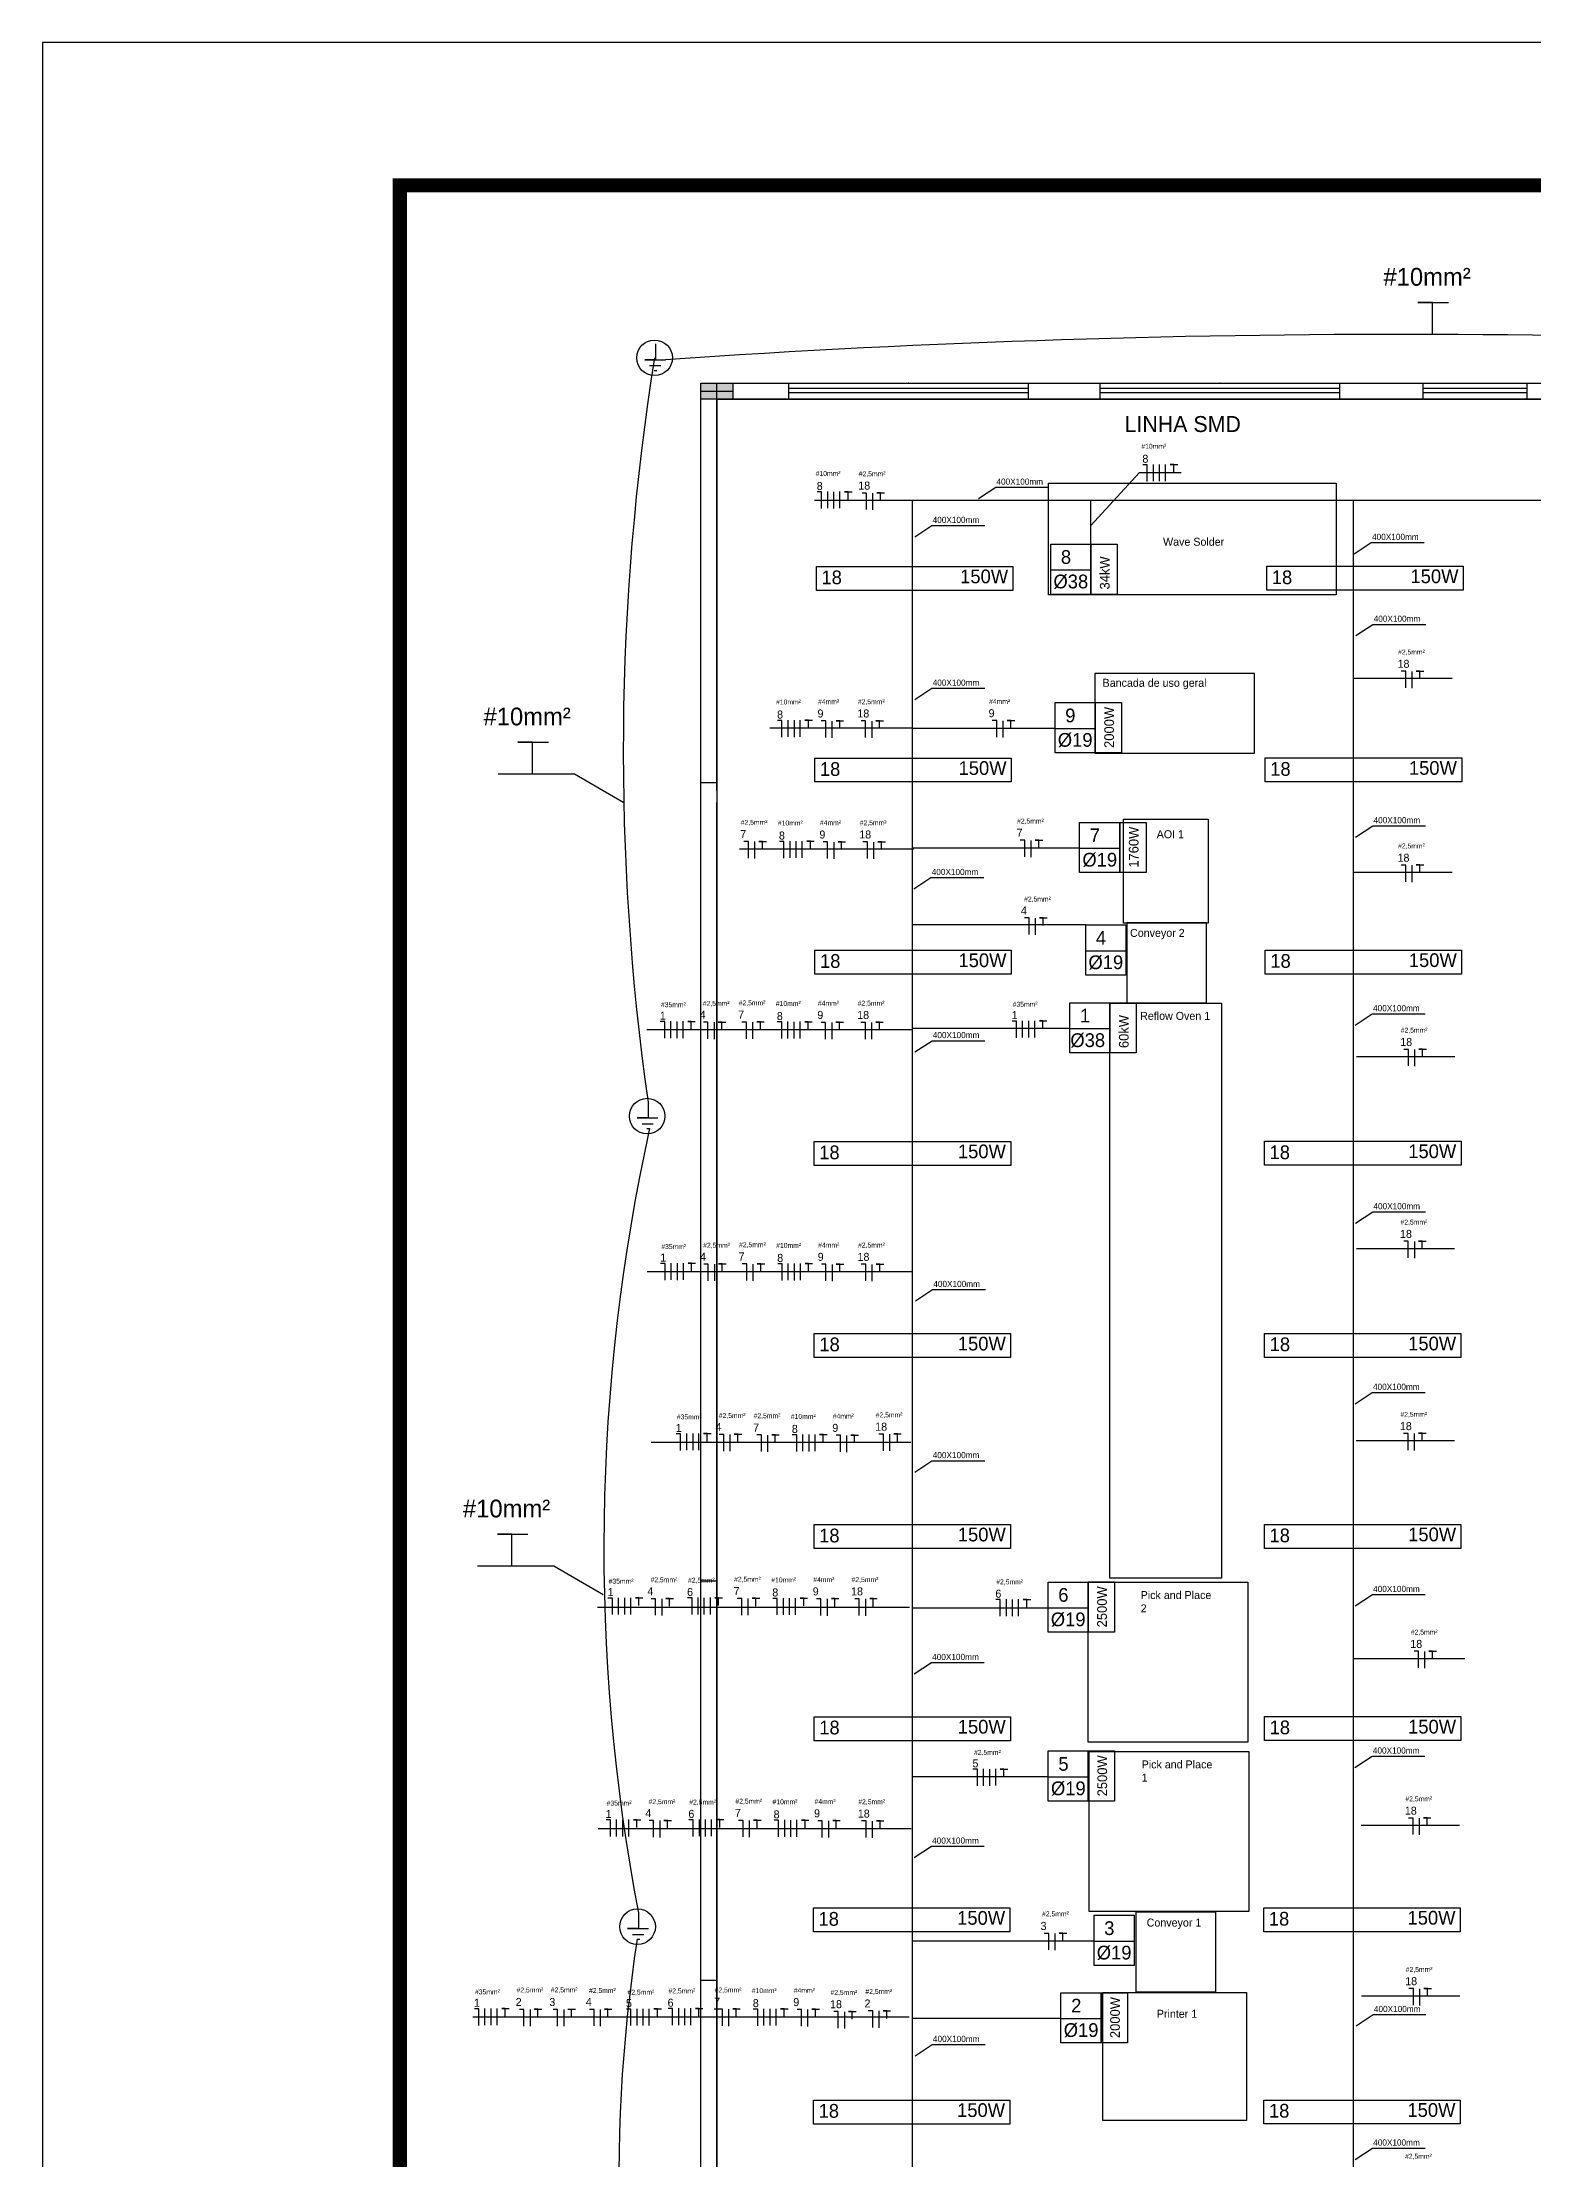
# Model space of a CAD drawing. Extents: x -4780 to 4154, y -1673 to 3208.
# Drawn here: x 104.8 to 209.1, y -366.5 to -218.4 of the extents above; entities that cross this region are included whole.
import ezdxf

# ---------------------------------------------------------------- set-up
doc = ezdxf.new("R2010")
doc.units = 0
doc.header["$MEASUREMENT"] = 0
doc.header["$PDMODE"] = 34
for name, color, linetype in [('ARQ-FOLHA', 7, 'Continuous'), ('Condutores', 6, 'Continuous'), ('COTAS', 5, 'Continuous'), ('eletrico', 3, 'Continuous'), ('ELETROCALHAS', 3, 'TRACKS'), ('ELÉTRICO', 3, 'Continuous'), ('FUND-ESTACA20T', 30, 'Continuous'), ('MAQUINAS', 7, 'Continuous'), ('PENA01', 1, 'Continuous'), ('PENA02', 2, 'Continuous'), ('pena06', 4, 'Continuous'), ('VERMELHA', 10, 'Continuous')]:
    doc.layers.add(name, color=color, linetype=linetype)
doc.styles.add('CALIXTO', font='txt')
doc.styles.add('PADRÃO', font='', dxfattribs={"height": 0.2})
doc.styles.add('REGUA80', font='GOTHIC.TTF')
doc.styles.add('ROMANS', font='romand.shx', dxfattribs={"width": 0.8})
doc.styles.get('PADRÃO').set_extended_font_data('AvantGarde Bk BT')
doc.linetypes.add('TRACKS', pattern='A,0.15,[130,ltypeshp.shx,S=0.25,R=0,X=0,Y=0],0.15', length=0.3)
doc.dimstyles.new('INTERNA', dxfattribs={"dimscale": 0, "dimtxt": 0.15, "dimasz": 0.1, "dimexe": 0.1, "dimexo": 0.16, "dimgap": 0.09, "dimtad": 1, "dimzin": 4, "dimdsep": 46, "dimtxsty": 'ROMANS', "dimblk1": 'OBLIQUE', "dimblk2": 'OBLIQUE', "dimsah": 1, "dimcen": 0.09, "dimse1": 1, "dimse2": 1, "dimsd1": 1, "dimsd2": 1, "dimclrd": 4, "dimclre": 4, "dimadec": 0, "dimazin": 0, "dimtfac": 0.666667, "dimtofl": 0, "dimtmove": 2, "dimatfit": 3, "dimldrblk": 'OBLIQUE', "dimfxl": 1, "dimtolj": 1, "dimtzin": 0, "dimarcsym": 0})

# ---------------------------------------------------------------- blocks, each defined once
blk = doc.blocks.new('FOLHA A3')
at = {"layer": 'ARQ-FOLHA'}
for p, q in [((420, 0), (0, 0)), ((0, 0), (0, -297))]:
    blk.add_line(p, q, dxfattribs=at)
at = {"layer": 'ARQ-FOLHA', "const_width": 1}
blk.add_lwpolyline([(410, -10), (25, -10), (25, -287), (410, -287), (410, -10)], dxfattribs=at)
blk = doc.blocks.new('*D497')
at = {"layer": 'DEFPOINTS', "color": 0, "linetype": 'Continuous', "transparency": 16777216}
for p in [(151.98, -271.58), (258.1, -271.58), (258.1, -272.21)]:
    blk.add_point(p, dxfattribs=at)
at = {"layer": 'COTAS', "color": 0, "linetype": 'Continuous', "transparency": 16777216, "insert": (256.61, -272.21), "char_height": 0.15, "attachment_point": 5, "style": 'ROMANS'}
blk.add_mtext('\\A1;106.11', dxfattribs=at)
blk = doc.blocks.new('_OBLIQUE')
at = {"color": 0, "linetype": 'ByBlock'}
blk.add_line((-0.5, -0.5), (0.5, 0.5), dxfattribs=at)

msp = doc.modelspace()

# ---------------------------------------------------------------- hatches: boundary and pattern name
at = {"layer": 'FUND-ESTACA20T', "linetype": 'Continuous'}
h = msp.add_hatch(color=256, dxfattribs=at)
h.paths.add_polyline_path([(151.982, -242.259), (151.982, -242.817), (153.099, -242.817), (153.099, -242.259)])
h.paths.add_polyline_path([(151.982, -242.817), (151.982, -243.376), (153.099, -243.376), (153.099, -242.817)])
h.paths.add_polyline_path([(150.865, -242.817), (150.865, -243.376), (151.982, -243.376), (151.982, -242.817)])
h.paths.add_polyline_path([(150.865, -242.259), (150.865, -242.817), (151.982, -242.817), (151.982, -242.259)])
at = {"layer": 'VERMELHA'}
for points in [[(165.319, -242.259, 1), (165.443, -242.259, 1)], [(187.105, -242.259, 1), (187.229, -242.259, 1)], [(204.977, -243.375, -1), (205.101, -243.375, -1)]]:
    msp.add_hatch(color=256, dxfattribs=at).paths.add_polyline_path(points)

# ---------------------------------------------------------------- linework, layer by layer
at = {"layer": 'Condutores'}
for p, q in [((178.128, -252.219), (181.537, -248.499)), ((181.537, -248.499), (184.442, -248.499)), ((165.68, -250.461), (158.817, -250.461)), ((203.386, -262.927), (196.523, -262.927)), ((165.617, -266.401), (155.688, -266.401)), ((165.747, -274.863), (153.559, -274.863)), ((203.386, -276.49), (196.523, -276.49)), ((165.602, -287.487), (147.076, -287.487)), ((203.574, -289.374), (196.711, -289.374)), ((203.557, -302.798), (196.695, -302.798)), ((165.628, -304.404), (147.102, -304.404)), ((165.532, -316.356), (147.385, -316.356)), ((203.548, -316.241), (196.685, -316.241)), ((165.459, -327.884), (143.625, -327.884)), ((204.277, -331.472), (196.501, -331.472)), ((165.561, -343.36), (143.672, -343.36)), ((203.896, -343.134), (197.034, -343.134)), ((203.922, -355.063), (197.059, -355.063)), ((165.423, -356.54), (134.911, -356.54))]:
    msp.add_line(p, q, dxfattribs=at)
at = {"layer": 'Condutores', "ltscale": 0.015}
for p, q in [((182.077, -247.966), (181.764, -247.966)), ((182.077, -249.127), (182.077, -247.966)), ((182.507, -249.114), (182.507, -247.942)), ((182.94, -249.122), (182.94, -247.951)), ((183.359, -249.113), (183.359, -247.941)), ((183.928, -247.951), (183.679, -247.951)), ((183.679, -247.951), (184.204, -247.951)), ((183.928, -248.497), (183.928, -247.951)), ((159.305, -249.867), (158.992, -249.867)), ((159.305, -251.028), (159.305, -249.867)), ((159.735, -251.014), (159.735, -249.843)), ((160.168, -251.023), (160.168, -249.852)), ((160.587, -251.014), (160.587, -249.842)), ((161.156, -249.852), (160.907, -249.852)), ((160.907, -249.852), (161.432, -249.852)), ((161.156, -250.398), (161.156, -249.852)), ((162.442, -249.943), (162.129, -249.943)), ((162.442, -251.104), (162.442, -249.943)), ((162.895, -251.121), (162.895, -249.949)), ((163.419, -249.928), (163.17, -249.928)), ((163.17, -249.928), (163.695, -249.928)), ((163.419, -250.474), (163.419, -249.928)), ((200.148, -262.409), (199.835, -262.409)), ((200.148, -263.57), (200.148, -262.409)), ((200.602, -263.587), (200.602, -262.415)), ((201.125, -262.394), (200.876, -262.394)), ((200.876, -262.394), (201.401, -262.394)), ((201.125, -262.94), (201.125, -262.394)), ((156.534, -265.852), (156.221, -265.852)), ((156.534, -267.013), (156.534, -265.852)), ((156.964, -267), (156.964, -265.828)), ((157.397, -267.008), (157.397, -265.837)), ((157.816, -266.999), (157.816, -265.827)), ((158.385, -265.837), (158.136, -265.837)), ((158.136, -265.837), (158.661, -265.837)), ((158.385, -266.383), (158.385, -265.837)), ((159.594, -265.884), (159.28, -265.884)), ((159.594, -267.045), (159.594, -265.884)), ((160.047, -267.061), (160.047, -265.89)), ((160.57, -265.869), (160.321, -265.869)), ((160.321, -265.869), (160.846, -265.869)), ((160.57, -266.414), (160.57, -265.869)), ((162.379, -265.884), (162.066, -265.884)), ((162.379, -267.045), (162.379, -265.884)), ((162.832, -267.061), (162.832, -265.89)), ((163.356, -265.869), (163.106, -265.869)), ((163.106, -265.869), (163.632, -265.869)), ((163.356, -266.415), (163.356, -265.869)), ((171.554, -265.861), (171.24, -265.861)), ((171.554, -267.022), (171.554, -265.861)), ((172.007, -267.039), (172.007, -265.867)), ((172.53, -265.846), (172.281, -265.846)), ((172.281, -265.846), (172.806, -265.846)), ((172.53, -266.392), (172.53, -265.846)), ((154.189, -274.321), (153.876, -274.321)), ((154.189, -275.482), (154.189, -274.321)), ((154.643, -275.498), (154.643, -274.327)), ((155.166, -274.306), (154.917, -274.306)), ((154.917, -274.306), (155.442, -274.306)), ((155.166, -274.852), (155.166, -274.306)), ((156.665, -274.314), (156.352, -274.314)), ((156.665, -275.475), (156.665, -274.314)), ((157.095, -275.462), (157.095, -274.29)), ((157.527, -275.47), (157.527, -274.299)), ((157.947, -275.461), (157.947, -274.289)), ((158.516, -274.299), (158.266, -274.299)), ((158.266, -274.299), (158.792, -274.299)), ((158.516, -274.845), (158.516, -274.299)), ((159.724, -274.345), (159.411, -274.345)), ((159.724, -275.507), (159.724, -274.345)), ((160.177, -275.523), (160.177, -274.352)), ((160.701, -274.33), (160.451, -274.33)), ((160.451, -274.33), (160.977, -274.33)), ((160.701, -274.876), (160.701, -274.33)), ((162.509, -274.346), (162.196, -274.346)), ((162.509, -275.507), (162.509, -274.346)), ((162.963, -275.523), (162.963, -274.352)), ((163.486, -274.331), (163.237, -274.331)), ((163.237, -274.331), (163.762, -274.331)), ((163.486, -274.877), (163.486, -274.331)), ((173.51, -274.229), (173.196, -274.229)), ((173.51, -275.39), (173.51, -274.229)), ((173.963, -275.407), (173.963, -274.235)), ((174.487, -274.214), (174.237, -274.214)), ((174.237, -274.214), (174.762, -274.214)), ((174.487, -274.76), (174.487, -274.214)), ((200.149, -275.972), (199.835, -275.972)), ((200.149, -277.133), (200.149, -275.972)), ((200.602, -277.15), (200.602, -275.978)), ((201.125, -275.957), (200.876, -275.957)), ((200.876, -275.957), (201.401, -275.957)), ((201.125, -276.503), (201.125, -275.957)), ((173.813, -279.661), (173.499, -279.661)), ((173.813, -280.823), (173.813, -279.661)), ((174.266, -280.839), (174.266, -279.668)), ((174.79, -279.646), (174.54, -279.646)), ((174.54, -279.646), (175.065, -279.646)), ((174.79, -280.192), (174.79, -279.646)), ((148.338, -286.914), (148.024, -286.914)), ((148.338, -288.075), (148.338, -286.914)), ((148.768, -288.062), (148.768, -286.89)), ((149.2, -288.07), (149.2, -286.899)), ((149.62, -288.061), (149.62, -286.889)), ((150.189, -286.899), (149.939, -286.899)), ((149.939, -286.899), (150.464, -286.899)), ((150.189, -287.445), (150.189, -286.899)), ((151.351, -286.957), (151.038, -286.957)), ((151.351, -288.118), (151.351, -286.957)), ((151.804, -288.135), (151.804, -286.963)), ((152.328, -286.942), (152.079, -286.942)), ((152.079, -286.942), (152.604, -286.942)), ((152.328, -287.488), (152.328, -286.942)), ((154.045, -286.945), (153.732, -286.945)), ((154.045, -288.106), (154.045, -286.945)), ((154.498, -288.122), (154.498, -286.951)), ((155.022, -286.93), (154.772, -286.93)), ((154.772, -286.93), (155.298, -286.93)), ((155.022, -287.476), (155.022, -286.93)), ((156.52, -286.938), (156.207, -286.938)), ((156.52, -288.099), (156.52, -286.938)), ((156.95, -288.086), (156.95, -286.914)), ((157.383, -288.094), (157.383, -286.923)), ((157.802, -288.085), (157.802, -286.913)), ((158.371, -286.923), (158.122, -286.923)), ((158.122, -286.923), (158.647, -286.923)), ((158.371, -287.469), (158.371, -286.923)), ((159.579, -286.969), (159.266, -286.969)), ((159.579, -288.131), (159.579, -286.969)), ((160.033, -288.147), (160.033, -286.976)), ((160.556, -286.954), (160.307, -286.954)), ((160.307, -286.954), (160.832, -286.954)), ((160.556, -287.5), (160.556, -286.954)), ((162.365, -286.97), (162.051, -286.97)), ((162.365, -288.131), (162.365, -286.97)), ((162.818, -288.147), (162.818, -286.976)), ((163.342, -286.955), (163.092, -286.955)), ((163.092, -286.955), (163.617, -286.955)), ((163.342, -287.501), (163.342, -286.955)), ((172.931, -286.876), (172.617, -286.876)), ((172.931, -288.037), (172.931, -286.876)), ((173.361, -288.024), (173.361, -286.852)), ((173.793, -288.033), (173.793, -286.861)), ((174.213, -288.023), (174.213, -286.852)), ((174.782, -286.861), (174.532, -286.861)), ((174.532, -286.861), (175.058, -286.861)), ((174.782, -287.407), (174.782, -286.861)), ((200.336, -288.856), (200.023, -288.856)), ((200.336, -290.017), (200.336, -288.856)), ((200.789, -290.034), (200.789, -288.862)), ((201.313, -288.841), (201.063, -288.841)), ((201.063, -288.841), (201.589, -288.841)), ((201.313, -289.387), (201.313, -288.841)), ((200.32, -302.28), (200.006, -302.28)), ((200.32, -303.441), (200.32, -302.28)), ((200.773, -303.458), (200.773, -302.286)), ((201.297, -302.265), (201.047, -302.265)), ((201.047, -302.265), (201.572, -302.265)), ((201.297, -302.811), (201.297, -302.265)), ((148.363, -303.83), (148.05, -303.83)), ((148.363, -304.991), (148.363, -303.83)), ((148.793, -304.978), (148.793, -303.807)), ((149.226, -304.987), (149.226, -303.816)), ((149.645, -304.977), (149.645, -303.806)), ((150.214, -303.815), (149.965, -303.815)), ((149.965, -303.815), (150.49, -303.815)), ((150.214, -304.361), (150.214, -303.815)), ((151.377, -303.874), (151.063, -303.874)), ((151.377, -305.035), (151.377, -303.874)), ((151.83, -305.051), (151.83, -303.88)), ((152.353, -303.859), (152.104, -303.859)), ((152.104, -303.859), (152.629, -303.859)), ((152.353, -304.404), (152.353, -303.859)), ((154.071, -303.861), (153.757, -303.861)), ((154.071, -305.022), (154.071, -303.861)), ((154.524, -305.039), (154.524, -303.867)), ((155.047, -303.846), (154.798, -303.846)), ((154.798, -303.846), (155.323, -303.846)), ((155.047, -304.392), (155.047, -303.846)), ((156.546, -303.854), (156.233, -303.854)), ((156.546, -305.015), (156.546, -303.854)), ((156.976, -305.002), (156.976, -303.831)), ((157.408, -305.011), (157.408, -303.839)), ((157.828, -305.001), (157.828, -303.83)), ((158.397, -303.839), (158.148, -303.839)), ((158.148, -303.839), (158.673, -303.839)), ((158.397, -304.385), (158.397, -303.839)), ((159.605, -303.886), (159.292, -303.886)), ((159.605, -305.047), (159.605, -303.886)), ((160.058, -305.064), (160.058, -303.892)), ((160.582, -303.871), (160.333, -303.871)), ((160.333, -303.871), (160.858, -303.871)), ((160.582, -304.417), (160.582, -303.871)), ((162.39, -303.886), (162.077, -303.886)), ((162.39, -305.047), (162.39, -303.886)), ((162.844, -305.064), (162.844, -303.892)), ((163.367, -303.871), (163.118, -303.871)), ((163.118, -303.871), (163.643, -303.871)), ((163.367, -304.417), (163.367, -303.871)), ((149.449, -315.74), (149.136, -315.74)), ((149.449, -316.901), (149.449, -315.74)), ((149.879, -316.888), (149.879, -315.716)), ((150.312, -316.897), (150.312, -315.725)), ((150.731, -316.887), (150.731, -315.716)), ((151.3, -315.725), (151.051, -315.725)), ((151.051, -315.725), (151.576, -315.725)), ((151.3, -316.271), (151.3, -315.725)), ((152.463, -315.783), (152.149, -315.783)), ((152.463, -316.944), (152.463, -315.783)), ((152.916, -316.961), (152.916, -315.789)), ((153.439, -315.768), (153.19, -315.768)), ((153.19, -315.768), (153.715, -315.768)), ((153.439, -316.314), (153.439, -315.768)), ((155.091, -315.822), (154.778, -315.822)), ((155.091, -316.983), (155.091, -315.822)), ((155.544, -316.999), (155.544, -315.828)), ((156.068, -315.807), (155.818, -315.807)), ((155.818, -315.807), (156.344, -315.807)), ((156.068, -316.353), (156.068, -315.807)), ((157.566, -315.815), (157.253, -315.815)), ((157.566, -316.976), (157.566, -315.815)), ((157.996, -316.963), (157.996, -315.791)), ((158.429, -316.972), (158.429, -315.8)), ((158.848, -316.962), (158.848, -315.79)), ((159.417, -315.8), (159.168, -315.8)), ((159.168, -315.8), (159.693, -315.8)), ((159.417, -316.346), (159.417, -315.8)), ((160.625, -315.847), (160.312, -315.847)), ((160.625, -317.008), (160.625, -315.847)), ((161.079, -317.024), (161.079, -315.853)), ((161.602, -315.832), (161.353, -315.832)), ((161.353, -315.832), (161.878, -315.832)), ((161.602, -316.378), (161.602, -315.832)), ((163.625, -315.766), (163.312, -315.766)), ((163.625, -316.927), (163.625, -315.766)), ((164.078, -316.943), (164.078, -315.772)), ((164.602, -315.751), (164.353, -315.751)), ((164.353, -315.751), (164.878, -315.751)), ((164.602, -316.297), (164.602, -315.751)), ((200.31, -315.723), (199.997, -315.723)), ((200.31, -316.885), (200.31, -315.723)), ((200.763, -316.901), (200.763, -315.73)), ((201.287, -315.708), (201.038, -315.708)), ((201.038, -315.708), (201.563, -315.708)), ((201.287, -316.254), (201.287, -315.708)), ((144.681, -327.228), (144.368, -327.228)), ((144.681, -328.39), (144.681, -327.228)), ((145.111, -328.376), (145.111, -327.205)), ((145.544, -328.385), (145.544, -327.214)), ((145.963, -328.376), (145.963, -327.204)), ((146.532, -327.213), (146.283, -327.213)), ((146.283, -327.213), (146.808, -327.213)), ((146.532, -327.759), (146.532, -327.213)), ((148.671, -327.257), (148.422, -327.257)), ((148.422, -327.257), (148.947, -327.257)), ((148.671, -327.803), (148.671, -327.257)), ((150.242, -327.221), (149.928, -327.221)), ((150.242, -328.382), (150.242, -327.221)), ((150.672, -328.369), (150.672, -327.197)), ((151.104, -328.377), (151.104, -327.206)), ((151.524, -328.368), (151.524, -327.196)), ((152.093, -327.206), (151.843, -327.206)), ((151.843, -327.206), (152.369, -327.206)), ((152.093, -327.752), (152.093, -327.206)), ((153.725, -327.259), (153.411, -327.259)), ((153.725, -328.42), (153.725, -327.259)), ((154.702, -327.244), (154.452, -327.244)), ((154.452, -327.244), (154.977, -327.244)), ((154.702, -327.79), (154.702, -327.244)), ((156.2, -327.252), (155.887, -327.252)), ((156.2, -328.413), (156.2, -327.252)), ((156.63, -328.4), (156.63, -327.229)), ((157.063, -328.409), (157.063, -327.238)), ((157.482, -328.399), (157.482, -327.228)), ((158.051, -327.237), (157.802, -327.237)), ((157.802, -327.237), (158.327, -327.237)), ((158.051, -327.783), (158.051, -327.237)), ((147.695, -327.272), (147.381, -327.272)), ((147.695, -328.433), (147.695, -327.272)), ((148.148, -328.449), (148.148, -327.278)), ((154.178, -328.437), (154.178, -327.265)), ((159.259, -327.284), (158.946, -327.284)), ((159.259, -328.445), (159.259, -327.284)), ((159.713, -328.462), (159.713, -327.29)), ((160.236, -327.269), (159.987, -327.269)), ((159.987, -327.269), (160.512, -327.269)), ((160.236, -327.815), (160.236, -327.269)), ((161.939, -327.283), (161.626, -327.283)), ((161.939, -328.444), (161.939, -327.283)), ((162.393, -328.461), (162.393, -327.289)), ((162.916, -327.268), (162.667, -327.268)), ((162.667, -327.268), (163.192, -327.268)), ((162.916, -327.814), (162.916, -327.268)), ((171.798, -327.337), (171.484, -327.337)), ((171.798, -328.498), (171.798, -327.337)), ((172.228, -328.485), (172.228, -327.313)), ((172.66, -328.494), (172.66, -327.322)), ((173.08, -328.484), (173.08, -327.313)), ((173.649, -327.322), (173.399, -327.322)), ((173.399, -327.322), (173.924, -327.322)), ((173.649, -327.868), (173.649, -327.322)), ((201.039, -330.954), (200.726, -330.954)), ((201.039, -332.116), (201.039, -330.954)), ((201.492, -332.132), (201.492, -330.961)), ((202.016, -330.939), (201.766, -330.939)), ((201.766, -330.939), (202.292, -330.939)), ((202.016, -331.485), (202.016, -330.939)), ((170.196, -339.203), (169.883, -339.203)), ((170.196, -340.364), (170.196, -339.203)), ((170.626, -340.351), (170.626, -339.179)), ((171.059, -340.36), (171.059, -339.188)), ((171.478, -340.35), (171.478, -339.179)), ((172.047, -339.188), (171.798, -339.188)), ((171.798, -339.188), (172.323, -339.188)), ((172.047, -339.734), (172.047, -339.188)), ((144.543, -342.747), (144.23, -342.747)), ((144.543, -343.908), (144.543, -342.747)), ((144.973, -343.895), (144.973, -342.724)), ((145.406, -343.904), (145.406, -342.732)), ((145.825, -343.894), (145.825, -342.723)), ((146.394, -342.732), (146.145, -342.732)), ((146.145, -342.732), (146.67, -342.732)), ((146.394, -343.278), (146.394, -342.732)), ((147.557, -342.791), (147.243, -342.791)), ((147.557, -343.952), (147.557, -342.791)), ((148.01, -343.968), (148.01, -342.797)), ((148.533, -342.775), (148.284, -342.775)), ((148.284, -342.775), (148.809, -342.775)), ((148.533, -343.321), (148.533, -342.775)), ((150.334, -342.74), (150.02, -342.74)), ((150.334, -343.901), (150.334, -342.74)), ((150.764, -343.887), (150.764, -342.716)), ((151.196, -343.896), (151.196, -342.725)), ((151.616, -343.887), (151.616, -342.715)), ((152.185, -342.725), (151.935, -342.725)), ((151.935, -342.725), (152.46, -342.725)), ((152.185, -343.271), (152.185, -342.725)), ((153.817, -342.778), (153.503, -342.778)), ((153.817, -343.939), (153.817, -342.778)), ((154.27, -343.956), (154.27, -342.784)), ((154.793, -342.763), (154.544, -342.763)), ((154.544, -342.763), (155.069, -342.763)), ((154.793, -343.309), (154.793, -342.763)), ((156.292, -342.771), (155.979, -342.771)), ((156.292, -343.932), (156.292, -342.771)), ((156.722, -343.919), (156.722, -342.748)), ((157.155, -343.928), (157.155, -342.756)), ((157.574, -343.918), (157.574, -342.747)), ((158.143, -342.756), (157.894, -342.756)), ((157.894, -342.756), (158.419, -342.756)), ((158.143, -343.302), (158.143, -342.756)), ((159.351, -342.803), (159.038, -342.803)), ((159.351, -343.964), (159.351, -342.803)), ((159.804, -343.981), (159.804, -342.809)), ((160.328, -342.788), (160.079, -342.788)), ((160.079, -342.788), (160.604, -342.788)), ((160.328, -343.334), (160.328, -342.788)), ((162.41, -342.821), (162.097, -342.821)), ((162.41, -343.982), (162.41, -342.821)), ((162.863, -343.999), (162.863, -342.827)), ((163.387, -342.806), (163.137, -342.806)), ((163.137, -342.806), (163.663, -342.806)), ((163.387, -343.352), (163.387, -342.806)), ((200.659, -342.616), (200.345, -342.616)), ((200.659, -343.777), (200.659, -342.616)), ((201.112, -343.794), (201.112, -342.622)), ((201.635, -342.601), (201.386, -342.601)), ((201.386, -342.601), (201.911, -342.601)), ((201.635, -343.147), (201.635, -342.601)), ((175.188, -350.681), (174.875, -350.681)), ((175.188, -351.842), (175.188, -350.681)), ((175.641, -351.859), (175.641, -350.687)), ((176.165, -350.666), (175.915, -350.666)), ((175.915, -350.666), (176.441, -350.666)), ((176.165, -351.212), (176.165, -350.666)), ((200.684, -354.545), (200.371, -354.545)), ((200.684, -355.707), (200.684, -354.545)), ((201.137, -355.723), (201.137, -354.552)), ((201.661, -354.53), (201.411, -354.53)), ((201.411, -354.53), (201.937, -354.53)), ((201.661, -355.076), (201.661, -354.53)), ((135.336, -355.952), (135.023, -355.952)), ((135.336, -357.113), (135.336, -355.952)), ((135.766, -357.1), (135.766, -355.929)), ((136.199, -357.109), (136.199, -355.937)), ((136.618, -357.099), (136.618, -355.928)), ((137.187, -355.937), (136.938, -355.937)), ((136.938, -355.937), (137.463, -355.937)), ((137.187, -356.483), (137.187, -355.937)), ((138.489, -356), (138.175, -356)), ((138.489, -357.161), (138.489, -356)), ((138.942, -357.177), (138.942, -356.006)), ((139.465, -355.985), (139.216, -355.985)), ((139.216, -355.985), (139.741, -355.985)), ((139.465, -356.531), (139.465, -355.985)), ((140.842, -355.999), (140.528, -355.999)), ((140.842, -357.16), (140.842, -355.999)), ((141.295, -357.177), (141.295, -356.006)), ((141.569, -355.984), (142.094, -355.984)), ((141.818, -356.53), (141.818, -355.984)), ((143.391, -355.995), (143.078, -355.995)), ((143.391, -357.156), (143.391, -355.995)), ((143.845, -357.173), (143.845, -356.002)), ((144.368, -355.98), (144.119, -355.98)), ((144.119, -355.98), (144.644, -355.98)), ((144.368, -356.526), (144.368, -355.98)), ((145.971, -355.973), (145.658, -355.973)), ((145.971, -357.134), (145.971, -355.973)), ((146.401, -357.121), (146.401, -355.949)), ((146.834, -357.129), (146.834, -355.958)), ((147.253, -357.12), (147.253, -355.948)), ((147.822, -355.958), (147.573, -355.958)), ((147.573, -355.958), (148.098, -355.958)), ((147.822, -356.504), (147.822, -355.958)), ((148.88, -355.944), (148.566, -355.944)), ((148.88, -357.105), (148.88, -355.944)), ((149.31, -357.092), (149.31, -355.921)), ((149.742, -357.101), (149.742, -355.93)), ((150.162, -357.092), (150.162, -355.92)), ((150.731, -355.929), (150.481, -355.929)), ((150.481, -355.929), (151.007, -355.929)), ((150.731, -356.475), (150.731, -355.929)), ((152.042, -355.984), (151.793, -355.984)), ((152.363, -355.983), (152.049, -355.983)), ((152.363, -357.144), (152.363, -355.983)), ((152.816, -357.161), (152.816, -355.989)), ((153.339, -355.968), (153.09, -355.968)), ((153.09, -355.968), (153.615, -355.968)), ((153.339, -356.514), (153.339, -355.968)), ((154.838, -355.976), (154.525, -355.976)), ((154.838, -357.137), (154.838, -355.976)), ((155.268, -357.124), (155.268, -355.952)), ((155.701, -357.133), (155.701, -355.961)), ((156.12, -357.123), (156.12, -355.952)), ((156.689, -355.961), (156.44, -355.961)), ((156.44, -355.961), (156.965, -355.961)), ((156.689, -356.507), (156.689, -355.961)), ((157.897, -356.008), (157.584, -356.008)), ((157.897, -357.169), (157.897, -356.008)), ((158.35, -357.186), (158.35, -356.014)), ((158.874, -355.993), (158.625, -355.993)), ((158.625, -355.993), (159.15, -355.993)), ((158.874, -356.539), (158.874, -355.993)), ((160.467, -356.152), (160.154, -356.152)), ((160.467, -357.313), (160.467, -356.152)), ((160.921, -357.33), (160.921, -356.158)), ((161.444, -356.137), (161.195, -356.137)), ((161.195, -356.137), (161.72, -356.137)), ((161.444, -356.683), (161.444, -356.137)), ((162.877, -356.103), (162.564, -356.103)), ((162.877, -357.264), (162.877, -356.103)), ((163.331, -357.281), (163.331, -356.109)), ((163.854, -356.088), (163.605, -356.088)), ((163.605, -356.088), (164.13, -356.088)), ((163.854, -356.634), (163.854, -356.088))]:
    msp.add_line(p, q, dxfattribs=at)
at = {"layer": 'ELETROCALHAS'}
for p, q in [((165.667, -403.006), (165.667, -250.455)), ((165.667, -250.455), (237.058, -250.455)), ((196.501, -402.993), (196.501, -250.442))]:
    msp.add_line(p, q, dxfattribs=at)
at = {"layer": 'ELÉTRICO', "ltscale": 0.015}
for p, q in [((202.007, -236.619), (200.994, -236.619)), ((200.994, -236.619), (203.127, -236.619)), ((202.007, -238.836), (202.007, -236.619)), ((139.084, -267.372), (138.071, -267.372)), ((138.071, -267.372), (140.204, -267.372)), ((139.084, -269.589), (139.084, -267.372)), ((137.645, -322.765), (136.633, -322.765)), ((136.633, -322.765), (138.765, -322.765)), ((137.645, -324.983), (137.645, -322.765))]:
    msp.add_line(p, q, dxfattribs=at)
at = {"layer": 'ELÉTRICO'}
for p, q in [((147.686, -239.513), (147.686, -240.619)), ((147.686, -240.619), (146.933, -240.619)), ((146.933, -240.619), (147.686, -240.619)), ((147.275, -241.021), (148.054, -241.021)), ((147.593, -241.365), (147.794, -241.365)), ((147.686, -240.619), (147.686, -240.619)), ((147.686, -240.619), (148.38, -240.619)), ((170.277, -250.331), (171.475, -249.543)), ((171.475, -249.543), (175.171, -249.543)), ((178.128, -253.519), (178.128, -250.455)), ((165.814, -253.008), (167.011, -252.22)), ((167.011, -252.22), (170.708, -252.22)), ((196.541, -254.193), (197.739, -253.405)), ((197.739, -253.405), (201.435, -253.405)), ((175.323, -255.326), (178.128, -255.326)), ((196.652, -259.918), (197.85, -259.129)), ((197.85, -259.129), (201.546, -259.129)), ((165.819, -264.391), (167.016, -263.602)), ((167.016, -263.602), (170.713, -263.602)), ((175.627, -266.406), (165.667, -266.406)), ((175.627, -266.406), (178.431, -266.406)), ((136.688, -269.589), (142.03, -269.589)), ((142.03, -269.589), (145.465, -271.59)), ((196.643, -274.009), (197.841, -273.221)), ((197.841, -273.221), (201.537, -273.221)), ((177.346, -274.785), (165.667, -274.785)), ((177.346, -274.785), (180.15, -274.785)), ((165.749, -277.632), (166.947, -276.843)), ((166.947, -276.843), (170.643, -276.843)), ((177.769, -280.152), (165.667, -280.152)), ((177.769, -281.959), (180.573, -281.959)), ((196.61, -287.159), (197.808, -286.37)), ((197.808, -286.37), (201.504, -286.37)), ((176.653, -287.399), (165.667, -287.399)), ((165.826, -289.038), (167.024, -288.25)), ((167.024, -288.25), (170.72, -288.25)), ((176.653, -287.399), (179.458, -287.399)), ((147.169, -292.547), (147.169, -293.654)), ((147.169, -293.654), (146.416, -293.654)), ((146.416, -293.654), (147.169, -293.654)), ((146.757, -294.055), (147.537, -294.055)), ((147.076, -294.399), (147.277, -294.399)), ((147.169, -293.654), (147.169, -293.654)), ((147.169, -293.654), (147.862, -293.654)), ((196.635, -301.007), (197.833, -300.218)), ((197.833, -300.218), (201.529, -300.218)), ((165.862, -306.444), (167.059, -305.655)), ((167.059, -305.655), (170.755, -305.655)), ((196.604, -313.637), (197.802, -312.848)), ((197.802, -312.848), (201.498, -312.848)), ((165.824, -318.415), (167.022, -317.627)), ((167.022, -317.627), (170.718, -317.627)), ((135.249, -324.983), (140.592, -324.983)), ((140.592, -324.983), (144.027, -326.984)), ((196.614, -327.775), (197.812, -326.986)), ((197.812, -326.986), (201.508, -326.986)), ((165.667, -327.913), (175.138, -327.913)), ((175.138, -327.913), (177.943, -327.913)), ((165.783, -332.53), (166.981, -331.742)), ((166.981, -331.742), (170.677, -331.742)), ((196.594, -339.077), (197.792, -338.289)), ((197.792, -338.289), (201.488, -338.289)), ((175.148, -339.732), (165.667, -339.732)), ((175.148, -339.732), (177.952, -339.732)), ((165.782, -345.377), (166.98, -344.588)), ((166.98, -344.588), (170.676, -344.588)), ((146.495, -349.241), (146.495, -350.347)), ((146.495, -350.347), (145.742, -350.347)), ((145.742, -350.347), (146.495, -350.347)), ((146.084, -350.749), (146.863, -350.749)), ((146.495, -350.347), (146.495, -350.347)), ((146.495, -350.347), (147.189, -350.347)), ((146.402, -351.092), (146.604, -351.092)), ((178.351, -351.221), (165.667, -351.221)), ((178.351, -351.221), (181.155, -351.221)), ((176.041, -356.638), (165.667, -356.638)), ((176.041, -356.638), (178.846, -356.638)), ((196.668, -357.153), (197.865, -356.364)), ((197.865, -356.364), (201.561, -356.364)), ((165.835, -359.245), (167.033, -358.456)), ((167.033, -358.456), (170.729, -358.456)), ((196.619, -366.493), (197.817, -365.704)), ((197.817, -365.704), (201.513, -365.704))]:
    msp.add_line(p, q, dxfattribs=at)
for points in [[(175.323, -253.519), (178.128, -253.519), (178.128, -257.031), (175.323, -257.031)], [(178.128, -253.518), (179.963, -253.518), (179.963, -257.031), (178.128, -257.031)], [(158.948, -255.076), (172.68, -255.076), (172.68, -256.75), (158.948, -256.75)], [(190.436, -255.068), (204.167, -255.068), (204.167, -256.742), (190.436, -256.742)], [(175.627, -264.599), (178.431, -264.599), (178.431, -268.111), (175.627, -268.111)], [(178.431, -264.598), (180.266, -264.598), (180.266, -268.111), (178.431, -268.111)], [(158.838, -268.479), (172.569, -268.479), (172.569, -270.153), (158.838, -270.153)], [(190.325, -268.471), (204.057, -268.471), (204.057, -270.145), (190.325, -270.145)], [(177.346, -272.978), (180.15, -272.978), (180.15, -276.49), (177.346, -276.49)], [(180.15, -272.977), (181.985, -272.977), (181.985, -276.49), (180.15, -276.49)], [(177.769, -280.152), (180.573, -280.152), (180.573, -283.664), (177.769, -283.664)], [(158.833, -281.924), (172.564, -281.924), (172.564, -283.598), (158.833, -283.598)], [(190.32, -281.916), (204.051, -281.916), (204.051, -283.59), (190.32, -283.59)], [(176.653, -285.592), (179.458, -285.592), (179.458, -289.104), (176.653, -289.104)], [(179.458, -285.591), (181.293, -285.591), (181.293, -289.104), (179.458, -289.104)], [(158.792, -295.291), (172.523, -295.291), (172.523, -296.965), (158.792, -296.965)], [(190.279, -295.283), (204.011, -295.283), (204.011, -296.957), (190.279, -296.957)], [(158.787, -308.736), (172.518, -308.736), (172.518, -310.41), (158.787, -310.41)], [(190.274, -308.728), (204.006, -308.728), (204.006, -310.402), (190.274, -310.402)], [(158.786, -322.086), (172.518, -322.086), (172.518, -323.76), (158.786, -323.76)], [(190.273, -322.078), (204.005, -322.078), (204.005, -323.752), (190.273, -323.752)], [(175.138, -326.106), (177.943, -326.106), (177.943, -329.618), (175.138, -329.618)], [(177.936, -326.105), (179.771, -326.105), (179.771, -329.618), (177.936, -329.618)], [(158.781, -335.531), (172.513, -335.531), (172.513, -337.205), (158.781, -337.205)], [(190.268, -335.523), (204, -335.523), (204, -337.197), (190.268, -337.197)], [(175.148, -337.925), (177.952, -337.925), (177.952, -341.437), (175.148, -341.437)], [(177.952, -337.924), (179.787, -337.924), (179.787, -341.437), (177.952, -341.437)], [(158.74, -348.898), (172.472, -348.898), (172.472, -350.572), (158.74, -350.572)], [(178.351, -349.414), (181.155, -349.414), (181.155, -352.926), (178.351, -352.926)], [(190.227, -348.89), (203.959, -348.89), (203.959, -350.564), (190.227, -350.564)], [(176.041, -354.831), (178.846, -354.831), (178.846, -358.343), (176.041, -358.343)], [(178.846, -354.83), (180.681, -354.83), (180.681, -358.343), (178.846, -358.343)], [(158.735, -362.343), (172.467, -362.343), (172.467, -364.017), (158.735, -364.017)], [(190.222, -362.335), (203.954, -362.335), (203.954, -364.009), (190.222, -364.009)]]:
    msp.add_lwpolyline(points, close=True, dxfattribs=at)
for centre in [(147.625, -240.489), (147.108, -293.523), (146.435, -350.216)]:
    msp.add_circle(centre, 1.246, dxfattribs=at)
for centre, radius, start, end in [((200.213, -999.316), 760.465, 85.549712, 93.908257), ((319.685, -268.03), 174.25, 170.90592, 188.08848), ((280.074, -323.718), 135.996, 167.55011, 190.8172), ((257.186, -367.987), 112.064, 171.32926, 193.50883)]:
    msp.add_arc(centre, radius, start, end, dxfattribs=at)
at = {"layer": 'FUND-ESTACA20T', "linetype": 'Continuous'}
for p, q in [((150.865, -242.259), (153.099, -242.259)), ((150.865, -243.376), (150.865, -242.259)), ((150.865, -242.817), (153.099, -242.817)), ((151.982, -243.376), (151.982, -242.259)), ((153.099, -242.259), (153.099, -243.376)), ((153.099, -243.376), (150.865, -243.376)), ((150.865, -270.742), (150.865, -269.625)), ((151.982, -270.742), (151.982, -269.625)), ((150.865, -298.667), (150.865, -297.55)), ((151.982, -298.667), (151.982, -297.55)), ((150.865, -326.592), (150.865, -325.475)), ((151.982, -326.592), (151.982, -325.475)), ((150.865, -354.517), (150.865, -353.4)), ((151.982, -354.517), (151.982, -353.4))]:
    msp.add_line(p, q, dxfattribs=at)
at = {"layer": 'MAQUINAS'}
for points in [[(151.979, -370.272), (214.898, -370.272), (214.898, -243.376), (151.979, -243.376)], [(175.173, -257.069), (175.173, -249.25), (195.279, -249.25), (195.279, -257.069)], [(178.41, -268.148), (189.58, -268.148), (189.58, -262.563), (178.41, -262.563)], [(186.328, -280.02), (180.408, -280.02), (180.408, -272.759), (186.328, -272.759)], [(180.64, -285.592), (186.225, -285.592), (186.225, -280.007), (180.64, -280.007)], [(179.447, -325.829), (179.447, -285.617), (187.266, -285.617), (187.266, -325.829)], [(177.936, -326.127), (189.106, -326.127), (189.106, -337.297), (177.936, -337.297)], [(178.005, -337.971), (189.175, -337.971), (189.175, -349.141), (178.005, -349.141)], [(181.274, -354.772), (186.859, -354.772), (186.859, -349.187), (181.274, -349.187)], [(178.962, -354.821), (189.015, -354.821), (189.015, -363.757), (178.962, -363.757)]]:
    msp.add_lwpolyline(points, close=True, dxfattribs=at)
at = {"layer": 'PENA01'}
for p, q in [((157.008, -242.259), (173.763, -242.259)), ((178.789, -242.259), (186.05, -242.259)), ((178.789, -242.259), (195.544, -242.259)), ((201.409, -242.259), (208.669, -242.259)), ((157.008, -243.376), (173.763, -243.376)), ((178.789, -243.376), (195.544, -243.376)), ((201.409, -243.376), (208.669, -243.376))]:
    msp.add_line(p, q, dxfattribs=at)
at = {"layer": 'PENA02'}
for p, q in [((157.008, -242.608), (173.763, -242.608)), ((178.789, -242.608), (195.544, -242.608)), ((201.409, -242.608), (208.669, -242.608)), ((157.008, -242.925), (173.763, -242.925)), ((178.789, -242.925), (186.05, -242.925)), ((178.789, -242.925), (195.544, -242.925)), ((201.409, -242.925), (208.669, -242.925)), ((150.865, -270.184), (151.982, -270.184)), ((150.865, -326.034), (151.982, -326.034)), ((150.865, -353.959), (151.982, -353.959))]:
    msp.add_line(p, q, dxfattribs=at)
at = {"layer": 'pena06'}
for p, q in [((150.865, -409.808), (150.865, -242.259)), ((150.865, -242.259), (157.008, -242.259)), ((157.008, -243.376), (157.008, -242.259)), ((173.763, -243.376), (173.763, -242.259)), ((173.763, -242.259), (178.789, -242.259)), ((178.789, -243.376), (178.789, -242.259)), ((195.544, -243.376), (195.544, -242.259)), ((195.544, -242.259), (201.409, -242.259)), ((201.368, -243.376), (201.368, -242.259)), ((208.628, -243.376), (208.628, -242.259)), ((208.669, -242.259), (259.213, -242.259)), ((151.982, -243.376), (157.008, -243.376)), ((151.982, -270.742), (151.982, -243.376)), ((173.763, -243.376), (178.789, -243.376)), ((195.544, -243.376), (201.368, -243.376)), ((208.628, -243.376), (242.458, -243.376)), ((151.982, -409.808), (151.982, -271.58))]:
    msp.add_line(p, q, dxfattribs=at)

# ---------------------------------------------------------------- block references
at = {"layer": 'ARQ-FOLHA'}
msp.add_blockref('FOLHA A3', (104.82, -218.424), dxfattribs=at)

# ---------------------------------------------------------------- texts
at = {"layer": 'Condutores', "style": 'REGUA80'}
for s, height, p in [('8', 0.56, (181.733, -247.83)), ('8', 0.56, (158.961, -249.731)), ('18', 0.5596, (161.867, -249.703)), ('18', 0.5596, (199.573, -262.169)), ('9', 0.56, (170.978, -265.621)), ('8', 0.56, (156.19, -265.716)), ('9', 0.56, (159.018, -265.643)), ('18', 0.5596, (161.804, -265.643)), ('7', 0.56, (153.614, -274.08)), ('8', 0.56, (156.32, -274.178)), ('9', 0.56, (159.149, -274.105)), ('18', 0.5596, (161.934, -274.105)), ('7', 0.56, (172.935, -273.989)), ('18', 0.5596, (199.573, -275.732)), ('4', 0.56, (173.238, -279.421)), ('1', 0.56, (147.993, -286.778)), ('4', 0.56, (150.776, -286.717)), ('7', 0.56, (153.47, -286.704)), ('8', 0.56, (156.176, -286.802)), ('9', 0.56, (159.004, -286.729)), ('18', 0.5596, (161.79, -286.729)), ('1', 0.56, (172.586, -286.74)), ('18', 0.5596, (199.761, -288.616)), ('18', 0.5596, (199.745, -302.04)), ('1', 0.56, (148.019, -303.695)), ('4', 0.56, (150.802, -303.633)), ('7', 0.56, (153.495, -303.621)), ('8', 0.56, (156.201, -303.719)), ('9', 0.56, (159.03, -303.646)), ('18', 0.5596, (161.815, -303.646)), ('1', 0.56, (149.105, -315.604)), ('4', 0.56, (151.888, -315.543)), ('7', 0.56, (154.516, -315.582)), ('8', 0.56, (157.222, -315.679)), ('9', 0.56, (160.05, -315.606)), ('18', 0.5596, (163.05, -315.525)), ('18', 0.5596, (199.735, -315.483)), ('1', 0.56, (144.337, -327.093)), ('4', 0.56, (147.12, -327.031)), ('6', 0.56, (149.897, -327.085)), ('7', 0.56, (153.15, -327.019)), ('8', 0.56, (155.856, -327.117)), ('9', 0.56, (158.684, -327.044)), ('18', 0.5596, (161.364, -327.043)), ('6', 0.56, (171.453, -327.201)), ('18', 0.5596, (200.464, -330.714)), ('5', 0.56, (169.852, -339.067)), ('1', 0.56, (144.199, -342.612)), ('4', 0.56, (146.981, -342.55)), ('6', 0.56, (149.989, -342.604)), ('7', 0.56, (153.241, -342.538)), ('8', 0.56, (155.947, -342.635)), ('9', 0.56, (158.776, -342.563)), ('18', 0.5596, (161.835, -342.581)), ('18', 0.5596, (200.084, -342.376)), ('3', 0.56, (174.613, -350.441)), ('18', 0.5596, (200.109, -354.305)), ('1', 0.56, (134.992, -355.816)), ('2', 0.56, (137.914, -355.759)), ('3', 0.56, (140.266, -355.759)), ('4', 0.56, (142.816, -355.755)), ('5', 0.56, (145.627, -355.837)), ('6', 0.56, (148.535, -355.809)), ('7', 0.56, (151.788, -355.743)), ('8', 0.56, (154.494, -355.84)), ('9', 0.56, (157.322, -355.768)), ('18', 0.5596, (159.892, -355.912)), ('2', 0.56, (162.302, -355.863))]:
    msp.add_text(s, height=height, dxfattribs=at).set_placement(p)
at = {"layer": 'Condutores', "ltscale": 0.015, "char_height": 0.3434, "attachment_point": 1, "style": 'PADRÃO'}
for s, insert in [('#10mm²', (181.661, -246.503)), ('#10mm²', (158.889, -248.404)), ('#2,5mm²', (161.903, -248.428)), ('#2,5mm²', (199.61, -260.894)), ('#10mm²', (156.119, -264.389)), ('#4mm²', (159.055, -264.369)), ('#2,5mm²', (161.84, -264.369)), ('#4mm²', (171.015, -264.346)), ('#2,5mm²', (153.651, -272.806)), ('#10mm²', (156.249, -272.851)), ('#4mm²', (159.185, -272.831)), ('#2,5mm²', (161.971, -272.831)), ('#2,5mm²', (172.971, -272.714)), ('#2,5mm²', (199.61, -274.457)), ('#2,5mm²', (173.462, -278.17)), ('#35mm²', (148.071, -285.562)), ('#2,5mm²', (151, -285.466)), ('#2,5mm²', (153.506, -285.43)), ('#10mm²', (156.105, -285.475)), ('#4mm²', (159.041, -285.455)), ('#2,5mm²', (161.826, -285.455)), ('#35mm²', (172.664, -285.524)), ('#2,5mm²', (199.797, -287.341)), ('#2,5mm²', (199.781, -300.765)), ('#35mm²', (148.096, -302.478)), ('#2,5mm²', (151.026, -302.382)), ('#2,5mm²', (153.532, -302.346)), ('#10mm²', (156.13, -302.392)), ('#4mm²', (159.066, -302.371)), ('#2,5mm²', (161.852, -302.371)), ('#35mm²', (149.182, -314.388)), ('#2,5mm²', (152.112, -314.292)), ('#2,5mm²', (154.552, -314.307)), ('#10mm²', (157.151, -314.352)), ('#4mm²', (160.087, -314.332)), ('#2,5mm²', (163.086, -314.251)), ('#2,5mm²', (199.771, -314.209)), ('#2,5mm²', (147.344, -325.78)), ('#2,5mm²', (153.186, -325.744)), ('#4mm²', (158.721, -325.769)), ('#2,5mm²', (161.401, -325.768)), ('#35mm²', (144.414, -325.876)), ('#2,5mm²', (149.96, -325.81)), ('#10mm²', (155.785, -325.79)), ('#2,5mm²', (171.515, -325.927)), ('#2,5mm²', (200.5, -329.44)), ('#2,5mm²', (169.961, -337.851)), ('#35mm²', (144.276, -341.395)), ('#2,5mm²', (147.206, -341.299)), ('#2,5mm²', (150.051, -341.329)), ('#2,5mm²', (153.278, -341.263)), ('#10mm²', (155.876, -341.309)), ('#4mm²', (158.812, -341.288)), ('#2,5mm²', (161.871, -341.306)), ('#2,5mm²', (200.12, -341.101)), ('#2,5mm²', (174.717, -349.143)), ('#2,5mm²', (200.145, -353.031)), ('#35mm²', (135.069, -354.6)), ('#2,5mm²', (137.976, -354.469)), ('#2,5mm²', (140.371, -354.461)), ('#2,5mm²', (143.041, -354.504)), ('#2,5mm²', (145.736, -354.621)), ('#2,5mm²', (148.597, -354.534)), ('#2,5mm²', (151.824, -354.468)), ('#10mm²', (154.423, -354.514)), ('#4mm²', (157.358, -354.493)), ('#2,5mm²', (159.928, -354.637)), ('#2,5mm²', (162.365, -354.572)), ('#2,5mm²', (200.097, -366.097))]:
    msp.add_mtext_dynamic_manual_height_columns(s, width=2.08242, gutter_width=42.92, heights=[0], dxfattribs=dict(at, insert=insert))
at = {"layer": 'eletrico', "style": 'REGUA80'}
for s, height, p in [('400X100mm', 0.4297, (171.53, -249.361)), ('400X100mm', 0.4297, (167.067, -252.038)), ('400X100mm', 0.4297, (197.794, -253.223)), ('8', 0.961, (176.034, -254.901)), ('18', 0.9607, (159.292, -256.325)), ('150W', 0.9607, (168.99, -256.256)), ('Ø38', 0.9607, (175.515, -256.611)), ('18', 0.9607, (190.779, -256.317)), ('150W', 0.9607, (200.477, -256.248)), ('400X100mm', 0.4297, (197.905, -258.948)), ('400X100mm', 0.4297, (167.071, -263.421)), ('9', 0.961, (176.337, -265.981)), ('Ø19', 0.9607, (175.819, -267.691)), ('18', 0.9607, (159.181, -269.728)), ('150W', 0.9607, (168.879, -269.659)), ('18', 0.9607, (190.668, -269.72)), ('150W', 0.9607, (200.366, -269.651)), ('7', 0.961, (178.057, -274.361)), ('400X100mm', 0.4297, (197.896, -273.039)), ('Ø19', 0.9607, (177.538, -276.07)), ('400X100mm', 0.4297, (167.002, -276.661)), ('4', 0.961, (178.479, -281.535)), ('18', 0.9607, (159.19, -283.157)), ('150W', 0.9607, (168.874, -283.103)), ('Ø19', 0.9607, (177.961, -283.244)), ('18', 0.9607, (190.677, -283.149)), ('150W', 0.9607, (200.361, -283.095)), ('400X100mm', 0.4297, (197.863, -286.188)), ('1', 0.961, (177.364, -286.975)), ('400X100mm', 0.4297, (167.079, -288.068)), ('Ø38', 0.9607, (176.697, -288.692)), ('18', 0.9607, (159.135, -296.54)), ('150W', 0.9607, (168.833, -296.47)), ('18', 0.9607, (190.622, -296.532)), ('150W', 0.9607, (200.32, -296.462)), ('400X100mm', 0.4297, (197.888, -300.036)), ('400X100mm', 0.4297, (167.114, -305.474)), ('18', 0.9607, (159.144, -309.968)), ('150W', 0.9607, (168.828, -309.915)), ('18', 0.9607, (190.631, -309.96)), ('150W', 0.9607, (200.315, -309.907)), ('400X100mm', 0.4297, (197.857, -312.667)), ('400X100mm', 0.4297, (167.077, -317.445)), ('18', 0.9607, (159.129, -323.335)), ('150W', 0.9607, (168.827, -323.266)), ('18', 0.9607, (190.617, -323.327)), ('150W', 0.9607, (200.315, -323.258)), ('6', 0.961, (175.849, -327.488)), ('400X100mm', 0.4297, (197.867, -326.805)), ('Ø19', 0.9607, (175.33, -329.198)), ('400X100mm', 0.4297, (167.036, -331.56)), ('18', 0.9607, (159.138, -336.764)), ('150W', 0.9607, (168.822, -336.71)), ('18', 0.9607, (190.626, -336.756)), ('150W', 0.9607, (200.309, -336.702)), ('5', 0.961, (175.858, -339.307)), ('400X100mm', 0.4297, (197.847, -338.107)), ('Ø19', 0.9607, (175.34, -341.017)), ('400X100mm', 0.4297, (167.035, -344.406)), ('18', 0.9607, (159.084, -350.147)), ('150W', 0.9607, (168.781, -350.077)), ('18', 0.9607, (190.571, -350.139)), ('150W', 0.9607, (200.269, -350.069)), ('3', 0.961, (179.061, -350.796)), ('Ø19', 0.9607, (178.543, -352.506)), ('2', 0.961, (176.752, -356.213)), ('400X100mm', 0.4297, (197.92, -356.182)), ('400X100mm', 0.4297, (167.088, -358.275)), ('Ø19', 0.9607, (176.234, -357.923)), ('18', 0.9607, (159.093, -363.575)), ('150W', 0.9607, (168.776, -363.522)), ('18', 0.9607, (190.58, -363.567)), ('150W', 0.9607, (200.264, -363.514)), ('400X100mm', 0.4297, (197.872, -365.522))]:
    msp.add_text(s, height=height, dxfattribs=at).set_placement(p)
for s, p in [('34kW', (179.44, -256.692)), ('2000W', (179.744, -267.772)), ('1760W', (181.463, -276.151)), ('60kW', (180.77, -288.765)), ('2500W', (179.248, -329.279)), ('2500W', (179.265, -341.098)), ('2000W', (180.158, -358.004))]:
    msp.add_text(s, height=0.6777, rotation=90, dxfattribs=at).set_placement(p)
at = {"layer": 'ELÉTRICO', "ltscale": 0.015, "char_height": 1.244, "attachment_point": 1, "style": 'PADRÃO'}
for insert in [(198.586, -234.2), (135.663, -264.953), (134.224, -320.347)]:
    msp.add_mtext_dynamic_manual_height_columns('#10mm²', width=7.5444, gutter_width=155.494, heights=[0], dxfattribs=dict(at, insert=insert))
at = {"layer": 'MAQUINAS', "insert": (180.484, -244.561), "char_height": 1.117, "attachment_point": 1, "style": 'CALIXTO'}
msp.add_mtext_dynamic_manual_height_columns('LINHA SMD', width=17.94786, gutter_width=5.585, heights=[0], dxfattribs=at)
at = {"layer": 'MAQUINAS', "char_height": 0.5585, "attachment_point": 1, "style": 'CALIXTO'}
for s, insert, width in [('Wave Solder', (183.177, -253.073), 4.97884), ('Bancada de uso geral', (178.951, -262.939), 9.01591), ('AOI 1', (182.733, -273.529), 4.97884), ('Conveyor 2', (180.87, -280.43), 4.97884), ('Reflow Oven 1', (181.573, -286.235), 4.97884), ('Pick and Place 2', (181.612, -326.739), 4.97884), ('Pick and Place 1', (181.682, -338.583), 4.97884), ('Conveyor 1', (182.032, -349.646), 4.97884), ('Printer 1', (182.742, -356.025), 4.97884)]:
    msp.add_mtext(s, dxfattribs=dict(at, insert=insert, width=width))

# ---------------------------------------------------------------- dimensions: what is measured, and where the dimension line sits
at = {"layer": 'COTAS', "linetype": 'Continuous'}
dim = msp.add_linear_dim(base=(258.096, -272.214), p1=(151.982, -271.58), p2=(258.096, -271.58), dimstyle='INTERNA', override={"dimscale": 1}, dxfattribs=at)
dim.commit()
dim.dimension.update_dxf_attribs({"geometry": '*D497', "text_midpoint": (256.61, -272.214), "dimtype": 160})

doc.saveas('drawing.dxf')
